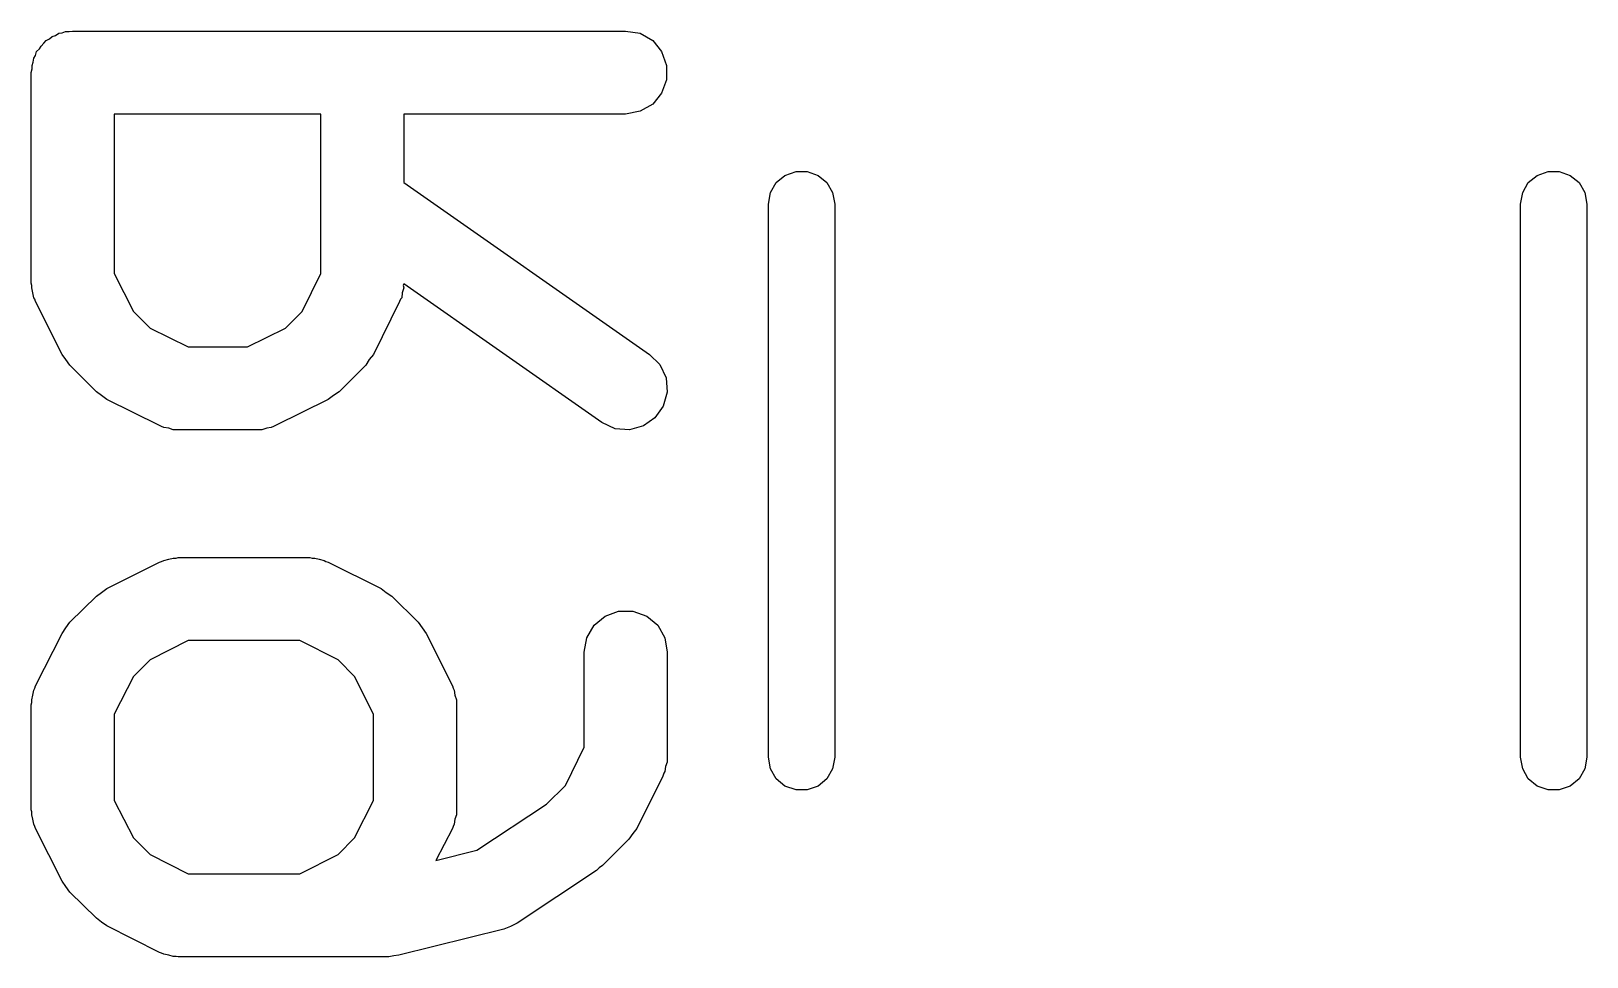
# Model space of a CAD drawing. Extents: x 120.3 to 208.4, y -129.6 to -54.3.
# Drawn here: x 187.538 to 190.351, y -109.954 to -108.28 of the extents above; entities that cross this region are included whole.
import ezdxf

# ---------------------------------------------------------------- set-up
doc = ezdxf.new("R2010")
doc.units = 0
doc.header["$MEASUREMENT"] = 0
doc.layers.add('BLACK', color=7, linetype='CONTINUOUS')

msp = doc.modelspace()

# ---------------------------------------------------------------- linework, layer by layer
at = {"layer": 'Black'}
for p, q in [((187.561, -108.302), (187.565, -108.297)), ((187.565, -108.297), (187.571, -108.294)), ((187.571, -108.294), (187.576, -108.29)), ((187.576, -108.29), (187.582, -108.288)), ((187.582, -108.288), (187.588, -108.284)), ((187.588, -108.284), (187.594, -108.283)), ((187.594, -108.283), (187.6, -108.281)), ((187.6, -108.281), (187.607, -108.281)), ((187.607, -108.281), (187.613, -108.28)), ((187.613, -108.28), (188.613, -108.28)), ((188.613, -108.28), (188.639, -108.284)), ((188.639, -108.284), (188.662, -108.297)), ((188.662, -108.297), (188.678, -108.317)), ((187.543, -108.329), (187.546, -108.324)), ((187.546, -108.324), (187.548, -108.317)), ((187.548, -108.317), (187.553, -108.312)), ((187.553, -108.312), (187.556, -108.307)), ((187.556, -108.307), (187.561, -108.302)), ((188.678, -108.317), (188.687, -108.342)), ((187.538, -108.355), (187.54, -108.348)), ((187.538, -108.736), (187.538, -108.355)), ((187.54, -108.342), (187.542, -108.336)), ((187.54, -108.348), (187.54, -108.342)), ((187.542, -108.336), (187.543, -108.329)), ((188.687, -108.342), (188.687, -108.368)), ((188.687, -108.368), (188.678, -108.392)), ((188.662, -108.412), (188.639, -108.425)), ((188.678, -108.392), (188.662, -108.412)), ((187.688, -108.43), (187.688, -108.718)), ((188.062, -108.43), (187.688, -108.43)), ((188.062, -108.718), (188.062, -108.43)), ((188.613, -108.43), (188.212, -108.43)), ((188.212, -108.43), (188.212, -108.554)), ((188.639, -108.425), (188.613, -108.43)), ((188.885, -108.554), (188.901, -108.541)), ((188.901, -108.541), (188.921, -108.534)), ((188.921, -108.534), (188.941, -108.534)), ((188.941, -108.534), (188.961, -108.541)), ((188.961, -108.541), (188.977, -108.554)), ((190.245, -108.554), (190.261, -108.541)), ((190.261, -108.541), (190.281, -108.534)), ((190.281, -108.534), (190.301, -108.534)), ((190.301, -108.534), (190.321, -108.541)), ((190.321, -108.541), (190.337, -108.554)), ((188.212, -108.554), (188.656, -108.865)), ((188.871, -108.593), (188.875, -108.572)), ((188.875, -108.572), (188.885, -108.554)), ((188.977, -108.554), (188.987, -108.572)), ((188.987, -108.572), (188.991, -108.593)), ((190.231, -108.593), (190.235, -108.572)), ((190.235, -108.572), (190.245, -108.554)), ((190.337, -108.554), (190.347, -108.572)), ((190.347, -108.572), (190.351, -108.593)), ((188.871, -109.593), (188.871, -108.593)), ((188.991, -108.593), (188.991, -109.593)), ((190.231, -109.593), (190.231, -108.593)), ((190.351, -108.593), (190.351, -109.593)), ((187.688, -108.718), (187.723, -108.787)), ((188.028, -108.787), (188.062, -108.718)), ((187.539, -108.74), (187.538, -108.736)), ((187.539, -108.744), (187.539, -108.74)), ((187.541, -108.753), (187.539, -108.744)), ((188.212, -108.744), (188.209, -108.753)), ((188.212, -108.737), (188.211, -108.74)), ((188.211, -108.74), (188.212, -108.744)), ((188.57, -108.988), (188.212, -108.737)), ((187.543, -108.762), (187.541, -108.753)), ((187.545, -108.765), (187.543, -108.762)), ((187.546, -108.769), (187.545, -108.765)), ((187.594, -108.865), (187.546, -108.769)), ((188.204, -108.769), (188.157, -108.865)), ((188.206, -108.765), (188.204, -108.769)), ((188.208, -108.762), (188.206, -108.765)), ((188.209, -108.753), (188.208, -108.762)), ((187.723, -108.787), (187.753, -108.817)), ((187.998, -108.817), (188.028, -108.787)), ((187.753, -108.817), (187.822, -108.851)), ((187.929, -108.851), (187.998, -108.817)), ((187.822, -108.851), (187.929, -108.851)), ((187.601, -108.874), (187.594, -108.865)), ((187.608, -108.884), (187.601, -108.874)), ((187.656, -108.932), (187.608, -108.884)), ((188.143, -108.884), (188.095, -108.932)), ((188.149, -108.874), (188.143, -108.884)), ((188.157, -108.865), (188.149, -108.874)), ((188.656, -108.865), (188.675, -108.883)), ((188.675, -108.883), (188.686, -108.907)), ((188.686, -108.907), (188.688, -108.933)), ((187.665, -108.939), (187.656, -108.932)), ((187.675, -108.946), (187.665, -108.939)), ((187.77, -108.993), (187.675, -108.946)), ((188.075, -108.946), (187.98, -108.993)), ((188.085, -108.939), (188.075, -108.946)), ((188.095, -108.932), (188.085, -108.939)), ((188.688, -108.933), (188.681, -108.958)), ((188.681, -108.958), (188.666, -108.979)), ((187.774, -108.995), (187.77, -108.993)), ((187.778, -108.997), (187.774, -108.995)), ((187.787, -108.998), (187.778, -108.997)), ((187.795, -109.001), (187.787, -108.998)), ((187.8, -109.001), (187.795, -109.001)), ((187.804, -109.001), (187.8, -109.001)), ((187.947, -109.001), (187.804, -109.001)), ((187.951, -109.001), (187.947, -109.001)), ((187.955, -109.001), (187.951, -109.001)), ((187.964, -108.998), (187.955, -109.001)), ((187.972, -108.997), (187.964, -108.998)), ((187.976, -108.995), (187.972, -108.997)), ((187.98, -108.993), (187.976, -108.995)), ((188.594, -108.999), (188.57, -108.988)), ((188.62, -109.001), (188.594, -108.999)), ((188.645, -108.994), (188.62, -109.001)), ((188.666, -108.979), (188.645, -108.994)), ((187.675, -109.288), (187.77, -109.24)), ((187.77, -109.24), (187.774, -109.239)), ((187.774, -109.239), (187.778, -109.237)), ((187.778, -109.237), (187.787, -109.235)), ((187.787, -109.235), (187.795, -109.233)), ((187.795, -109.233), (187.8, -109.233)), ((187.8, -109.233), (187.804, -109.232)), ((187.804, -109.232), (188.042, -109.232)), ((188.042, -109.232), (188.046, -109.233)), ((188.046, -109.233), (188.051, -109.233)), ((188.051, -109.233), (188.059, -109.235)), ((188.059, -109.235), (188.068, -109.237)), ((188.068, -109.237), (188.071, -109.239)), ((188.071, -109.239), (188.075, -109.24)), ((188.075, -109.24), (188.171, -109.288)), ((187.608, -109.349), (187.656, -109.302)), ((187.656, -109.302), (187.665, -109.295)), ((187.665, -109.295), (187.675, -109.288)), ((188.171, -109.288), (188.18, -109.295)), ((188.18, -109.295), (188.19, -109.302)), ((188.19, -109.302), (188.238, -109.349)), ((188.556, -109.354), (188.576, -109.338)), ((188.576, -109.338), (188.6, -109.329)), ((188.6, -109.329), (188.626, -109.329)), ((188.626, -109.329), (188.651, -109.338)), ((188.651, -109.338), (188.671, -109.354)), ((187.546, -109.464), (187.594, -109.369)), ((187.594, -109.369), (187.601, -109.359)), ((187.601, -109.359), (187.608, -109.349)), ((188.238, -109.349), (188.245, -109.359)), ((188.245, -109.359), (188.252, -109.369)), ((188.252, -109.369), (188.3, -109.464)), ((188.543, -109.377), (188.556, -109.354)), ((188.671, -109.354), (188.684, -109.377)), ((187.822, -109.382), (187.753, -109.417)), ((188.024, -109.382), (187.822, -109.382)), ((188.093, -109.417), (188.024, -109.382)), ((188.538, -109.403), (188.543, -109.377)), ((188.684, -109.377), (188.688, -109.403)), ((187.753, -109.417), (187.723, -109.447)), ((188.123, -109.447), (188.093, -109.417)), ((188.538, -109.575), (188.538, -109.403)), ((188.688, -109.403), (188.688, -109.593)), ((187.723, -109.447), (187.688, -109.515)), ((188.157, -109.515), (188.123, -109.447)), ((187.539, -109.489), (187.541, -109.481)), ((187.541, -109.481), (187.543, -109.472)), ((187.543, -109.472), (187.545, -109.468)), ((187.545, -109.468), (187.546, -109.464)), ((188.3, -109.464), (188.301, -109.468)), ((188.301, -109.468), (188.303, -109.472)), ((188.303, -109.472), (188.304, -109.481)), ((188.304, -109.481), (188.307, -109.489)), ((187.538, -109.498), (187.539, -109.494)), ((187.538, -109.688), (187.538, -109.498)), ((187.539, -109.494), (187.539, -109.489)), ((188.307, -109.489), (188.307, -109.494)), ((188.307, -109.494), (188.307, -109.498)), ((188.307, -109.498), (188.307, -109.688)), ((187.688, -109.515), (187.688, -109.671)), ((188.157, -109.671), (188.157, -109.515)), ((188.504, -109.644), (188.538, -109.575)), ((188.688, -109.593), (188.688, -109.597)), ((188.875, -109.614), (188.871, -109.593)), ((188.991, -109.593), (188.987, -109.614)), ((190.235, -109.614), (190.231, -109.593)), ((190.351, -109.593), (190.347, -109.614)), ((188.682, -109.622), (188.68, -109.627)), ((188.684, -109.619), (188.682, -109.622)), ((188.685, -109.61), (188.684, -109.619)), ((188.688, -109.602), (188.685, -109.61)), ((188.688, -109.597), (188.688, -109.602)), ((188.885, -109.632), (188.875, -109.614)), ((188.987, -109.614), (188.977, -109.632)), ((190.245, -109.632), (190.235, -109.614)), ((190.347, -109.614), (190.337, -109.632)), ((188.47, -109.678), (188.504, -109.644)), ((188.68, -109.627), (188.633, -109.722)), ((188.901, -109.645), (188.885, -109.632)), ((188.921, -109.652), (188.901, -109.645)), ((188.961, -109.645), (188.941, -109.652)), ((188.977, -109.632), (188.961, -109.645)), ((190.261, -109.645), (190.245, -109.632)), ((190.281, -109.652), (190.261, -109.645)), ((190.321, -109.645), (190.301, -109.652)), ((190.337, -109.632), (190.321, -109.645)), ((187.688, -109.671), (187.723, -109.739)), ((188.123, -109.739), (188.157, -109.671)), ((188.344, -109.761), (188.47, -109.678)), ((188.941, -109.652), (188.921, -109.652)), ((190.301, -109.652), (190.281, -109.652)), ((187.539, -109.692), (187.538, -109.688)), ((187.539, -109.697), (187.539, -109.692)), ((187.541, -109.705), (187.539, -109.697)), ((187.543, -109.714), (187.541, -109.705)), ((188.304, -109.705), (188.303, -109.714)), ((188.307, -109.697), (188.304, -109.705)), ((188.307, -109.688), (188.307, -109.692)), ((188.307, -109.692), (188.307, -109.697)), ((187.545, -109.718), (187.543, -109.714)), ((187.546, -109.722), (187.545, -109.718)), ((187.594, -109.817), (187.546, -109.722)), ((188.3, -109.722), (188.27, -109.78)), ((188.301, -109.718), (188.3, -109.722)), ((188.303, -109.714), (188.301, -109.718)), ((188.626, -109.731), (188.619, -109.741)), ((188.633, -109.722), (188.626, -109.731)), ((187.723, -109.739), (187.753, -109.769)), ((188.093, -109.769), (188.123, -109.739)), ((188.27, -109.78), (188.344, -109.761)), ((188.619, -109.741), (188.571, -109.789)), ((187.753, -109.769), (187.822, -109.804)), ((188.024, -109.804), (188.093, -109.769)), ((188.571, -109.789), (188.565, -109.793)), ((187.601, -109.827), (187.594, -109.817)), ((187.822, -109.804), (188.024, -109.804)), ((188.56, -109.798), (188.417, -109.893)), ((188.565, -109.793), (188.56, -109.798)), ((187.608, -109.837), (187.601, -109.827)), ((187.656, -109.884), (187.608, -109.837)), ((187.665, -109.891), (187.656, -109.884)), ((187.675, -109.898), (187.665, -109.891)), ((187.77, -109.946), (187.675, -109.898)), ((188.405, -109.899), (188.393, -109.904)), ((188.417, -109.893), (188.405, -109.899)), ((188.393, -109.904), (188.203, -109.951)), ((187.774, -109.947), (187.77, -109.946)), ((187.778, -109.949), (187.774, -109.947)), ((187.787, -109.951), (187.778, -109.949)), ((187.795, -109.953), (187.787, -109.951)), ((187.8, -109.953), (187.795, -109.953)), ((187.804, -109.954), (187.8, -109.953)), ((188.185, -109.954), (187.804, -109.954)), ((188.194, -109.952), (188.185, -109.954)), ((188.203, -109.951), (188.194, -109.952))]:
    msp.add_line(p, q, dxfattribs=at)

doc.saveas('drawing.dxf')
